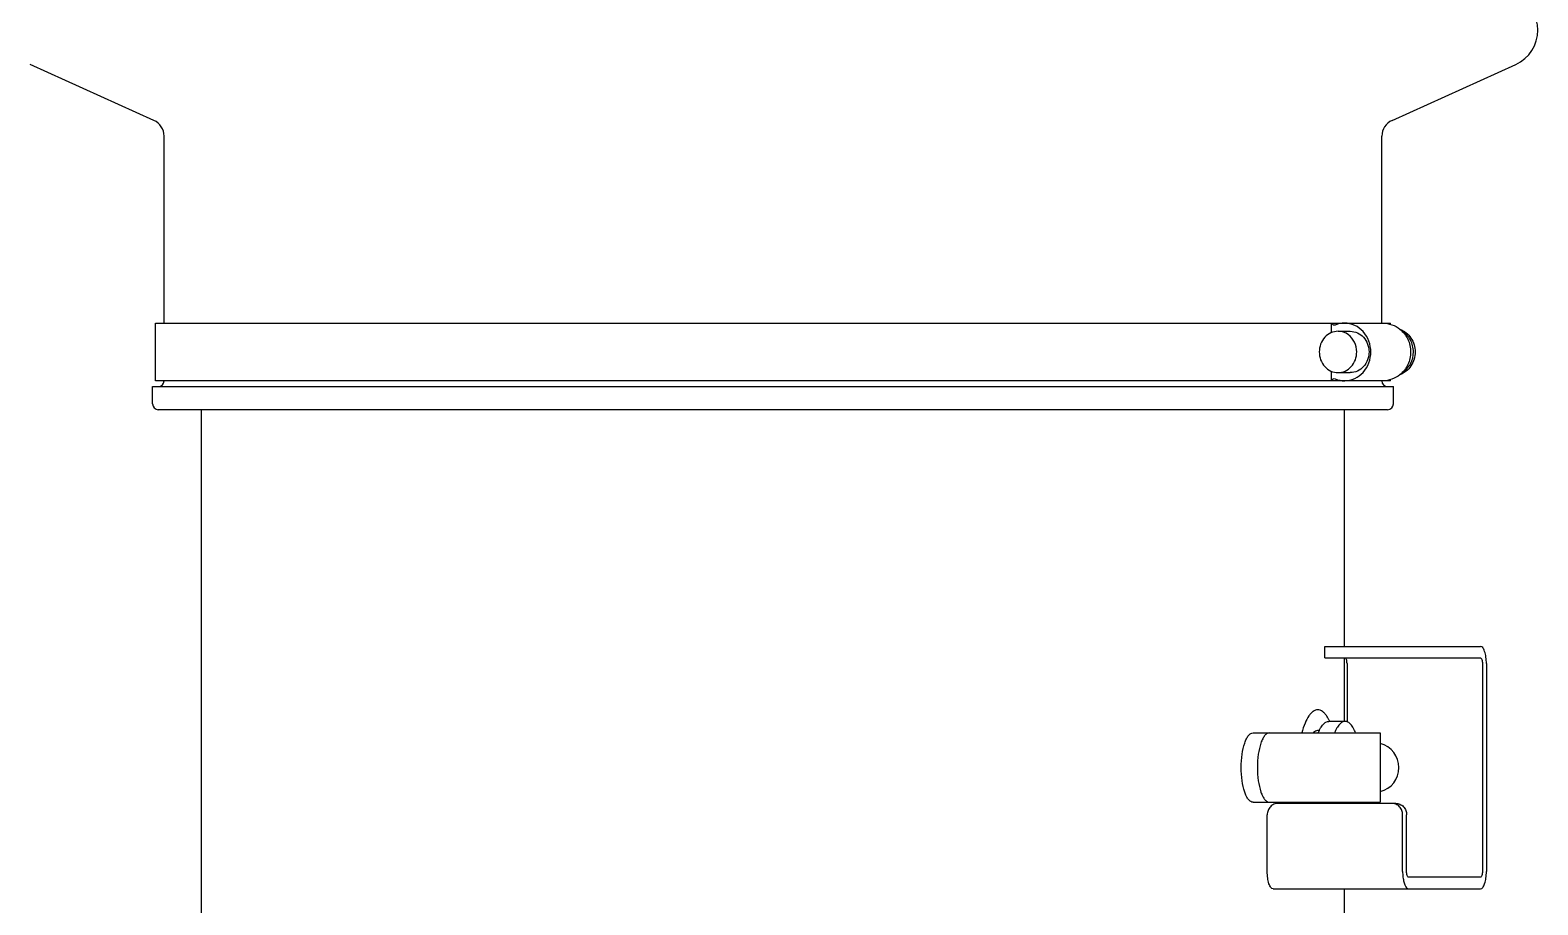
# Model space of a CAD drawing. Header units: millimetres. Extents: x 7589 to 12925, y 625 to 5429.
# Drawn here: x 11979.5 to 12240.7, y 3726.4 to 3877.9 of the extents above; entities that cross this region are included whole.
import ezdxf

# ---------------------------------------------------------------- set-up
doc = ezdxf.new("R2010")
doc.units = ezdxf.units.MM
doc.header["$LTSCALE"] = 307.34
doc.layers.get('0').update_dxf_attribs({"linetype": 'CONTINUOUS'})

msp = doc.modelspace()

# ---------------------------------------------------------------- linework, layer by layer
at = {"color": 0, "linetype": 'Continuous'}
for p, q in [((12000.89936, 3862.31899), (11979.45481, 3872.027)), ((12215.4249, 3862.31899), (12236.86945, 3872.027)), ((12002.66213, 3827.19849), (12002.66213, 3859.586)), ((12213.66213, 3827.19849), (12213.66213, 3859.586)), ((12001.16213, 3817.19849), (12001.16213, 3827.19849)), ((12001.16213, 3827.19849), (12213.82051, 3827.19849)), ((12204.96129, 3825.5556), (12204.96129, 3827.19849)), ((12213.82115, 3827.19849), (12215.16213, 3827.19849)), ((12215.16213, 3826.95596), (12215.16213, 3827.19849)), ((12205.5785, 3826.85799), (12205.41766, 3826.82494)), ((12206.0625, 3825.78602), (12208.19312, 3825.78602)), ((12215.16213, 3817.19849), (12001.16213, 3817.19849)), ((12204.96129, 3817.19849), (12204.96129, 3818.84007)), ((12205.41766, 3817.57203), (12205.5785, 3817.53899)), ((12206.0625, 3818.61096), (12208.19312, 3818.61096)), ((12215.16213, 3817.19849), (12215.16213, 3817.44102)), ((12000.66213, 3813.19849), (12000.66213, 3816.19849)), ((12000.66213, 3816.19849), (12215.66213, 3816.19849)), ((12215.66213, 3813.19849), (12215.66213, 3816.19849)), ((12214.66213, 3812.19849), (12001.66213, 3812.19849)), ((12009.16213, 3661.56476), (12009.16213, 3812.19849)), ((12207.16213, 3771.19849), (12207.16213, 3812.19849)), ((12203.77103, 3769.19849), (12203.77103, 3771.19849)), ((12203.77103, 3771.19849), (12230.74076, 3771.19849)), ((12203.77103, 3769.19849), (12230.74076, 3769.19849)), ((12207.16213, 3758.19849), (12207.16213, 3769.19849)), ((12207.62738, 3768.19849), (12207.62738, 3758.11345)), ((12231.08642, 3768.19849), (12231.08642, 3732.19849)), ((12231.77773, 3768.19849), (12231.77773, 3732.19849)), ((12202.56131, 3756.64849), (12202.86132, 3756.64849)), ((12207.29322, 3758.19849), (12204.47814, 3758.19849)), ((12191.35689, 3756.19849), (12213.38317, 3756.19849)), ((12213.38317, 3756.19849), (12213.38317, 3744.19849)), ((12191.35689, 3744.19849), (12213.38317, 3744.19849)), ((12216.0748, 3743.99849), (12195.6779, 3743.99849)), ((12201.42476, 3743.99849), (12201.41524, 3744.19849)), ((12202.3536, 3744.19849), (12202.36312, 3743.99849)), ((12193.80117, 3732.19849), (12193.80117, 3741.99849)), ((12217.26021, 3732.19849), (12217.26021, 3741.99849)), ((12217.95152, 3732.19849), (12217.95152, 3741.99849)), ((12230.74076, 3731.19849), (12218.29718, 3731.19849)), ((12194.83814, 3729.19849), (12230.74076, 3729.19849)), ((12207.16213, 3662.49703), (12207.16213, 3729.19849))]:
    msp.add_line(p, q, dxfattribs=at)
for centre, radius, start, end in [((12234.18878, 3877.94849), 6.5, 294.3563913, 65.6436087), ((11999.66213, 3859.586), 3, 0, 65.6436087), ((12216.66213, 3859.586), 3, 114.3563913, 180), ((12001.66213, 3817.19849), 1, 270, 0), ((12214.66213, 3817.19849), 1, 180, 270), ((12001.66213, 3813.19849), 1, 180, 270), ((12214.66213, 3813.19849), 1, 270, 0), ((12197.2036, 3754.77381), 8.18277, 24.7707323, 25.2774846), ((12203.25293, 3754.87777), 2.00591, 135.3582854, 138.7226614), ((12212.32027, 3750.19849), 4.3, 284.3400062, 75.6449564), ((12215.19917, 3748.19048), 15.912, 194.5530698, 195.285415), ((12203.56556, 3743.86986), 1.0288, 161.1796971, 164.4821786), ((12209.93586, 3747.05216), 7.82562, 201.3865431, 203.1122582), ((12212.75095, 3747.05216), 7.82562, 201.3865431, 203.1122582), ((12201.83147, 3747.05337), 7.8298, 336.9205178, 338.5792028)]:
    msp.add_arc(centre, radius, start, end, dxfattribs=at)
for points in [[(12205.41766, 3826.82498), (12205.22109, 3826.82401), (12205.01306, 3827.00885), (12204.96129, 3827.19849)], [(12207.22355, 3827.19842), (12206.66358, 3827.19857), (12206.09321, 3827.07854), (12205.5785, 3826.85799)], [(12213.82115, 3827.19842), (12214.87012, 3827.19816), (12215.96945, 3826.8015), (12216.78568, 3826.14262)], [(12207.8564, 3825.18817), (12207.3481, 3825.56086), (12206.6928, 3825.78602), (12206.0625, 3825.78602)], [(12204.96129, 3817.19849), (12205.01306, 3817.38813), (12205.22109, 3817.57296), (12205.41766, 3817.57199)], [(12205.5785, 3817.53899), (12206.09321, 3817.31843), (12206.66358, 3817.19841), (12207.22355, 3817.19856)], [(12216.78569, 3818.25437), (12215.96947, 3817.59548), (12214.87013, 3817.19882), (12213.82115, 3817.19856)]]:
    msp.add_open_spline(points, degree=3, dxfattribs=at)
for points, knots in [([(12211.74628, 3822.19849), (12211.74628, 3823.45696), (12210.89143, 3826.00863), (12208.396, 3827.19811), (12207.22355, 3827.19842)], [0, 0, 0, 0, 0.517693222, 1, 1, 1, 1]), ([(12206.0625, 3825.78602), (12205.22118, 3825.78602), (12203.43062, 3824.93221), (12202.81699, 3823.10147), (12202.81699, 3822.19849)], [0, 0, 0, 0, 0.482328162, 1, 1, 1, 1]), ([(12209.30802, 3822.19849), (12209.30802, 3822.7785), (12209.05573, 3823.93295), (12208.30682, 3824.85793), (12207.8564, 3825.18817)], [0, 0, 0, 0, 0.509443095, 1, 1, 1, 1]), ([(12208.19177, 3825.78596), (12209.03326, 3825.78655), (12210.82476, 3824.93297), (12211.43863, 3823.10172), (12211.43863, 3822.19849)], [0, 0, 0, 0, 0.482305003, 1, 1, 1, 1]), ([(12216.77554, 3826.14795), (12217.5466, 3825.85717), (12218.9438, 3824.7437), (12219.44391, 3823.03842), (12219.44391, 3822.19849)], [0, 0, 0, 0, 0.495234159, 1, 1, 1, 1]), ([(12216.78568, 3826.14262), (12217.36188, 3825.67749), (12218.31501, 3824.45745), (12218.64509, 3822.94816), (12218.64509, 3822.19849)], [0, 0, 0, 0, 0.496923404, 1, 1, 1, 1]), ([(12219.1301, 3822.19849), (12219.1301, 3822.91539), (12218.76925, 3824.36293), (12217.73924, 3825.4487), (12217.13696, 3825.81747)], [0, 0, 0, 0, 0.503755218, 1, 1, 1, 1]), ([(12202.81699, 3822.19849), (12202.81699, 3821.29545), (12203.43061, 3819.46457), (12205.22137, 3818.61091), (12206.06271, 3818.611)], [0, 0, 0, 0, 0.517685525, 1, 1, 1, 1]), ([(12206.06271, 3818.611), (12206.90397, 3818.61109), (12208.69446, 3819.46474), (12209.30802, 3821.2955), (12209.30802, 3822.19849)], [0, 0, 0, 0, 0.482305146, 1, 1, 1, 1]), ([(12207.22355, 3817.19856), (12208.396, 3817.19887), (12210.89143, 3818.38835), (12211.74628, 3820.94001), (12211.74628, 3822.19849)], [0, 0, 0, 0, 0.482306778, 1, 1, 1, 1]), ([(12211.43863, 3822.19849), (12211.43863, 3821.29551), (12210.825, 3819.46476), (12209.03445, 3818.61096), (12208.19312, 3818.61096)], [0, 0, 0, 0, 0.517672136, 1, 1, 1, 1]), ([(12219.44391, 3822.19849), (12219.44391, 3821.35856), (12218.9438, 3819.65329), (12217.54662, 3818.53982), (12216.77556, 3818.24903)], [0, 0, 0, 0, 0.504765754, 1, 1, 1, 1]), ([(12218.64509, 3822.19849), (12218.64509, 3821.44882), (12218.31501, 3819.93954), (12217.36189, 3818.7195), (12216.78569, 3818.25437)], [0, 0, 0, 0, 0.503076569, 1, 1, 1, 1]), ([(12217.21675, 3818.62971), (12217.79771, 3819.00435), (12218.78503, 3820.08159), (12219.1301, 3821.49706), (12219.1301, 3822.19849)], [0, 0, 0, 0, 0.49635742, 1, 1, 1, 1]), ([(12231.77773, 3768.19849), (12231.77773, 3768.58209), (12231.73038, 3769.29941), (12231.55701, 3770.13715), (12231.3352, 3770.67608), (12231.1356, 3771.01249), (12230.89339, 3771.19849), (12230.74076, 3771.19849)], [0, 0, 0, 0, 0.344297189, 0.643129152, 0.76424322, 0.863014872, 1, 1, 1, 1]), ([(12207.62738, 3768.19849), (12207.62738, 3768.32636), (12207.6131, 3768.56559), (12207.54236, 3768.88016), (12207.45187, 3769.10512), (12207.3326, 3769.19849), (12207.28172, 3769.19849)], [0, 0, 0, 0, 0.344599701, 0.643668857, 0.862891808, 1, 1, 1, 1]), ([(12230.74076, 3769.19849), (12230.79164, 3769.19849), (12230.91091, 3769.10512), (12231.0014, 3768.88016), (12231.07214, 3768.56559), (12231.08642, 3768.32636), (12231.08642, 3768.19849)], [0, 0, 0, 0, 0.137108123, 0.35633101, 0.655400165, 1, 1, 1, 1]), ([(12202.56141, 3760.19848), (12202.42655, 3760.19849), (12202.14281, 3760.14862), (12201.73989, 3759.93525), (12201.35521, 3759.59384), (12200.83404, 3758.93142), (12200.26901, 3757.79555), (12199.94738, 3756.78009), (12199.79964, 3756.21222)], [0, 0, 0, 0, 0.078939014, 0.165065075, 0.263692853, 0.37787488, 0.656549474, 1, 1, 1, 1]), ([(12204.60287, 3758.26787), (12204.53233, 3758.41724), (12204.38825, 3758.69974), (12204.11834, 3759.14349), (12203.79581, 3759.5639), (12203.40318, 3759.92176), (12202.99086, 3760.14587), (12202.69958, 3760.19846), (12202.56141, 3760.19848)], [0, 0, 0, 0, 0.168133498, 0.322451997, 0.52821433, 0.705363642, 0.859371834, 1, 1, 1, 1]), ([(12201.82569, 3756.28727), (12201.93169, 3756.39445), (12202.1529, 3756.57328), (12202.43339, 3756.6485), (12202.5614, 3756.64849)], [0, 0, 0, 0, 0.540766904, 1, 1, 1, 1]), ([(12202.6491, 3756.19849), (12202.76385, 3756.49127), (12203.00224, 3757.01413), (12203.4423, 3757.6614), (12203.92798, 3758.08744), (12204.30695, 3758.19849), (12204.47819, 3758.19848)], [0, 0, 0, 0, 0.331300642, 0.6029912, 0.819600564, 1, 1, 1, 1]), ([(12207.29327, 3758.19848), (12207.12204, 3758.19849), (12206.74307, 3758.08744), (12206.25738, 3757.6614), (12205.81733, 3757.01413), (12205.57894, 3756.49127), (12205.46419, 3756.19849)], [0, 0, 0, 0, 0.180399436, 0.3970088, 0.668699358, 1, 1, 1, 1]), ([(12209.12041, 3756.20317), (12209.00572, 3756.49529), (12208.76747, 3757.01695), (12208.32783, 3757.66271), (12207.84267, 3758.08771), (12207.46428, 3758.19846), (12207.29327, 3758.19848)], [0, 0, 0, 0, 0.331218982, 0.602873914, 0.819513764, 1, 1, 1, 1]), ([(12189.28296, 3750.19849), (12189.28296, 3750.96566), (12189.37612, 3752.39968), (12189.72789, 3754.07721), (12190.16354, 3755.15191), (12190.51298, 3755.71929), (12190.90275, 3756.09679), (12191.21666, 3756.19849), (12191.35689, 3756.19849)], [0, 0, 0, 0, 0.343122573, 0.640959783, 0.761667332, 0.860107072, 0.937278383, 1, 1, 1, 1]), ([(12194.17198, 3756.19849), (12194.03174, 3756.19849), (12193.71784, 3756.09679), (12193.32807, 3755.71929), (12192.97862, 3755.15191), (12192.54297, 3754.07721), (12192.1912, 3752.39968), (12192.09805, 3750.96566), (12192.09805, 3750.19849)], [0, 0, 0, 0, 0.062721624, 0.139892946, 0.238332695, 0.359040252, 0.656877461, 1, 1, 1, 1]), ([(12191.35689, 3744.19849), (12191.21666, 3744.19849), (12190.90275, 3744.30018), (12190.51298, 3744.67769), (12190.16354, 3745.24506), (12189.72789, 3746.31976), (12189.37612, 3747.9973), (12189.28296, 3749.43131), (12189.28296, 3750.19849)], [0, 0, 0, 0, 0.062721624, 0.139892946, 0.238332695, 0.359040252, 0.656877461, 1, 1, 1, 1]), ([(12192.09805, 3750.19849), (12192.09805, 3749.43131), (12192.1912, 3747.9973), (12192.54297, 3746.31976), (12192.97862, 3745.24506), (12193.32807, 3744.67769), (12193.71784, 3744.30018), (12194.03174, 3744.19849), (12194.17198, 3744.19849)], [0, 0, 0, 0, 0.343122573, 0.640959783, 0.761667332, 0.860107072, 0.937278383, 1, 1, 1, 1]), ([(12195.6779, 3743.99849), (12195.43317, 3743.99849), (12194.93346, 3743.89194), (12194.30985, 3743.44209), (12193.89681, 3742.77797), (12193.80117, 3742.25803), (12193.80117, 3741.99849)], [0, 0, 0, 0, 0.242622851, 0.489617792, 0.74269217, 1, 1, 1, 1]), ([(12202.54232, 3743.99874), (12202.54446, 3744.01161), (12202.55322, 3744.06078), (12202.56435, 3744.10955), (12202.57426, 3744.1451)], [0, 0, 0, 0, 0.261209578, 1, 1, 1, 1]), ([(12217.26021, 3741.99849), (12217.26021, 3742.25803), (12217.16457, 3742.77797), (12216.75153, 3743.44209), (12216.12792, 3743.89194), (12215.62822, 3743.99849), (12215.38349, 3743.99849)], [0, 0, 0, 0, 0.25730783, 0.510382208, 0.757377149, 1, 1, 1, 1]), ([(12216.0748, 3743.99849), (12216.31953, 3743.99849), (12216.81923, 3743.89194), (12217.44284, 3743.44209), (12217.85588, 3742.77797), (12217.95152, 3742.25803), (12217.95152, 3741.99849)], [0, 0, 0, 0, 0.242622851, 0.489617792, 0.74269217, 1, 1, 1, 1]), ([(12194.83814, 3729.19849), (12194.68552, 3729.19849), (12194.4433, 3729.38449), (12194.2437, 3729.72089), (12194.02189, 3730.25983), (12193.84852, 3731.09757), (12193.80117, 3731.81489), (12193.80117, 3732.19849)], [0, 0, 0, 0, 0.136985128, 0.23575678, 0.356870848, 0.655702811, 1, 1, 1, 1]), ([(12217.26021, 3732.19849), (12217.26021, 3732.11315), (12217.26522, 3731.77703), (12217.28965, 3731.4411), (12217.32029, 3731.19217)], [0, 0, 0, 0, 0.253866857, 1, 1, 1, 1]), ([(12217.32029, 3731.19217), (12217.35374, 3730.92042), (12217.44762, 3730.41747), (12217.66694, 3729.72255), (12218.02673, 3729.19849), (12218.29718, 3729.19849)], [0, 0, 0, 0, 0.355579019, 0.648767526, 1, 1, 1, 1]), ([(12218.29718, 3731.19849), (12218.2463, 3731.19849), (12218.12703, 3731.29186), (12218.03654, 3731.51681), (12217.9658, 3731.83139), (12217.95152, 3732.07062), (12217.95152, 3732.19849)], [0, 0, 0, 0, 0.137108123, 0.35633101, 0.655400165, 1, 1, 1, 1]), ([(12230.74076, 3729.19849), (12230.89339, 3729.19849), (12231.1356, 3729.38449), (12231.3352, 3729.72089), (12231.55701, 3730.25983), (12231.73038, 3731.09757), (12231.77773, 3731.81489), (12231.77773, 3732.19849)], [0, 0, 0, 0, 0.136985128, 0.23575678, 0.356870848, 0.655702811, 1, 1, 1, 1]), ([(12231.08642, 3732.19849), (12231.08642, 3732.07062), (12231.07214, 3731.83139), (12231.0014, 3731.51681), (12230.91091, 3731.29186), (12230.79164, 3731.19849), (12230.74076, 3731.19849)], [0, 0, 0, 0, 0.344599701, 0.643668857, 0.862891808, 1, 1, 1, 1])]:
    msp.add_open_spline(points, degree=3, knots=knots, dxfattribs=at)

doc.saveas('drawing.dxf')
